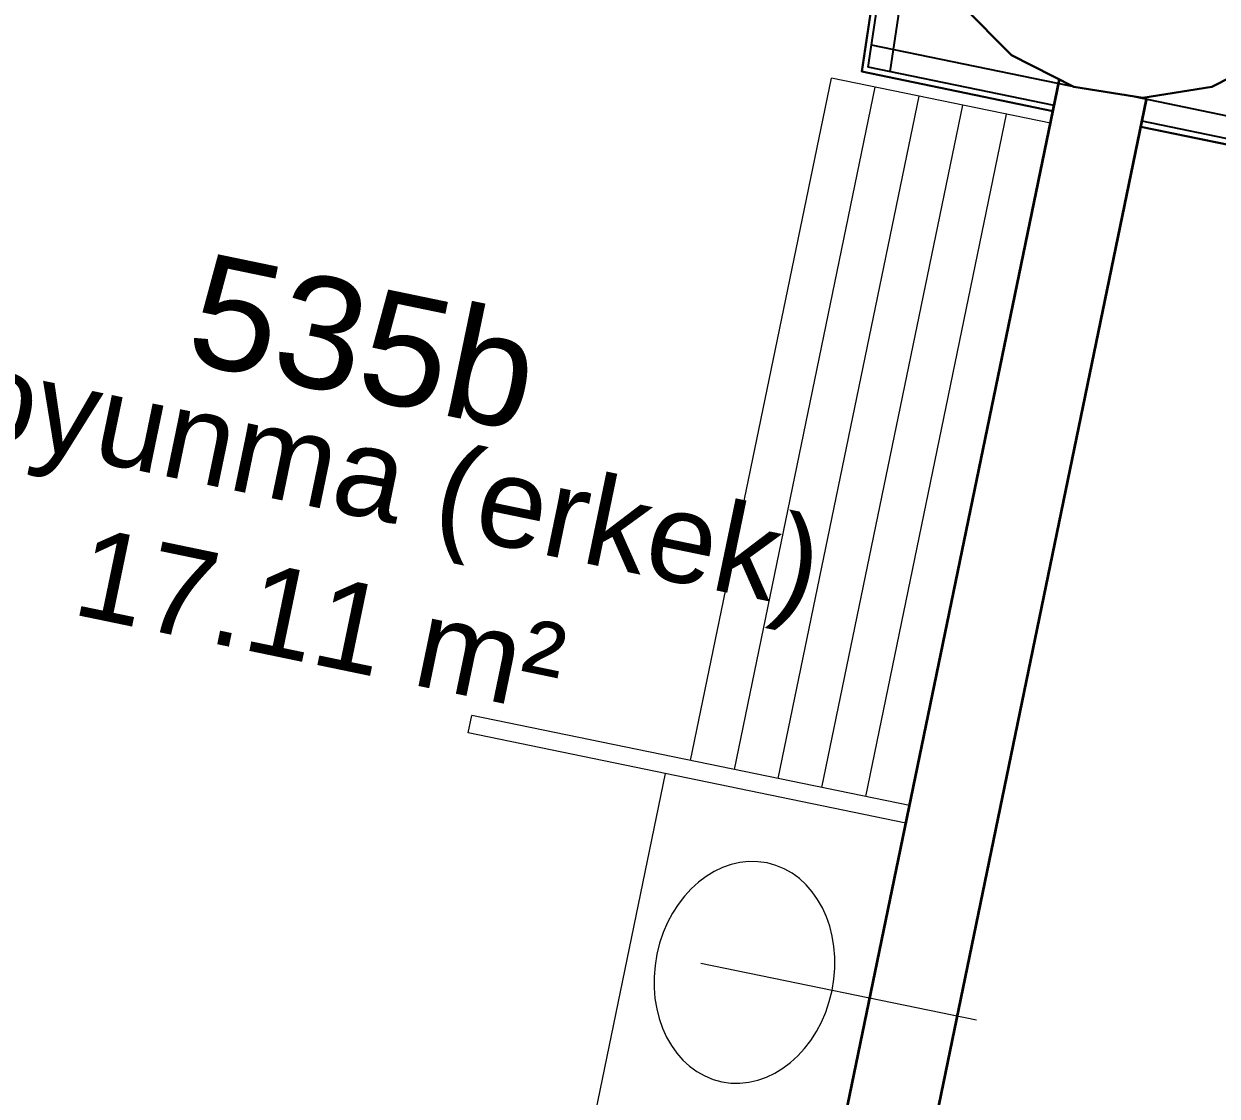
# Model space of a CAD drawing. Header units: millimetres. Extents: x 62878 to 70819, y -67946 to -61850.
# Drawn here: x 66931 to 67198, y -62357.9 to -62117.9 of the extents above; entities that cross this region are included whole.
import ezdxf
from ezdxf.enums import TextEntityAlignment as Align

# ---------------------------------------------------------------- set-up
doc = ezdxf.new("R2010")
doc.units = ezdxf.units.MM
doc.linetypes.add('HIDDEN', pattern=[0.375, 0.25, -0.125])
doc.layers.add('alan hesabı1', color=7, linetype='Continuous', plot=False)
for name, color, linetype in [('Alan yazısı 2', 6, 'Continuous'), ('MAH-ADI 2', 11, 'Continuous'), ('Mahal no.-yeni', 7, 'Continuous')]:
    doc.layers.add(name, color=color, linetype=linetype)
for name, color, linetype, lineweight in [('BA DÖŞ.-yeni', 11, 'Continuous', 30), ('BAP', 41, 'Continuous', 30), ('DOGRAMA', 171, 'Continuous', 0), ('DUV.ALÇ.-yeni', 20, 'Continuous', 25), ('DUVAR-GAZBETON', 84, 'Continuous', 35), ('TEFRİŞ-yeni', 53, 'Continuous', 9)]:
    doc.layers.add(name, color=color, linetype=linetype, lineweight=lineweight)
doc.styles.add('bold', font='arial.ttf', dxfattribs={"height": 10})

msp = doc.modelspace()

# ---------------------------------------------------------------- linework, layer by layer
msp.add_lwpolyline([(68896.02, -63031.44), (69030.26, -63071.18), (69185.28, -62547.65), (68893, -62461.11, 1.044368), (68063.2, -62298.73, 0.204375), (63106.96, -62494.78, 0.353953), (62932.94, -62997.83), (63753.18, -65779.6), (64154.95, -67142.15), (65336.72, -66792.62), (65336.7, -66829.11), (65270.54, -66829.07, 0.626789), (65270.2, -67369.07), (65531.84, -67369.23, 0.926242), (66130.09, -67369.61), (66391.73, -67369.77, 0.626743), (66392.07, -66829.77), (66326.15, -66829.73), (66326.17, -66793.24), (67506.16, -67144.13), (68467.02, -63899.09), (68625.2, -63946.04), (68896.02, -63031.42)], format="xyb")
at = {"layer": 'alan hesabı1'}
msp.add_lwpolyline([(66851.63, -61966.77), (67136.27, -62009.03), (67118.51, -62128.61), (67161.25, -62137.43), (67098.03, -62443.7), (67058.57, -62435.56), (67034.32, -62553.08), (67073.77, -62561.23), (66999.57, -62921.05), (66649.14, -62873.44), (66647.46, -62885.83), (66434.42, -62856.89), (66275.87, -62835.35), (66227.13, -62828.73), (65842.15, -62828.49), (65842.74, -61883.7), (66229.67, -61883.93), (66229.59, -62014.51), (66333.84, -62022.5), (66351.93, -61892.57), (66836.77, -61964.56)], close=True, dxfattribs=at)
at = {"layer": 'alan hesabı1', "linetype": 'ByBlock'}
for points in [[(66745.05, -62483.16), (66851.63, -61966.77), (67136.27, -62009.03), (67118.51, -62128.61), (67161.25, -62137.43), (67098.03, -62443.7), (67058.57, -62435.56), (67036.34, -62543.29)], [(67254.78, -62035.54), (67625.36, -62146.72), (67482.85, -62662.72), (67113.11, -62560.58), (67122.18, -62555.97), (67133.25, -62544.91), (67140.36, -62530.98), (67142.81, -62515.53), (67140.37, -62500.08), (67133.28, -62486.14), (67122.23, -62475.07), (67112.95, -62470.33), (67180.94, -62140.95), (67220.7, -62149.16)]]:
    msp.add_lwpolyline(points, close=True, dxfattribs=at)
at = {"layer": 'BA DÖŞ.-yeni', "linetype": 'HIDDEN', "ltscale": 150}
msp.add_arc((65815.04, -68607.15), 6697.94, 70.74616, 109.296847, dxfattribs=at)
at = {"layer": 'BAP'}
msp.add_lwpolyline([(67231.39, -62084.5), (67228.95, -62069.05), (67221.86, -62055.1), (67210.81, -62044.03), (67196.87, -62036.92), (67181.42, -62034.47), (67165.97, -62036.9), (67152.03, -62044), (67140.96, -62055.05), (67133.85, -62068.99), (67131.39, -62084.44), (67133.83, -62099.89), (67140.92, -62113.83), (67151.98, -62124.9), (67165.91, -62132.01), (67181.36, -62134.47), (67196.81, -62132.03), (67210.76, -62124.94), (67221.82, -62113.88), (67228.93, -62099.95)], close=True, dxfattribs=at)
at = {"layer": 'DOGRAMA', "lineweight": -2}
msp.add_lwpolyline([(68355.73, -61957.86, 0.273736), (68066.91, -62277.72, 0.209295), (68023.71, -62283.85, 0.198368), (63201.05, -62451.11)], format="xyb", dxfattribs=at)
at = {"layer": 'DUV.ALÇ.-yeni', "ltscale": 5}
for p, q in [((67118.51, -62128.61), (67137.19, -62002.85)), ((67119.92, -62127.62), (67138.42, -62003.03)), ((67124.83, -62128.64), (67143.37, -62003.77)), ((67167.41, -62132.32), (67120.66, -62122.67)), ((67161.5, -62136.2), (67119.92, -62127.62)), ((67161.25, -62137.43), (67118.51, -62128.61)), ((67221.27, -62142.9), (67177.31, -62133.82)), ((67220.7, -62149.16), (67180.94, -62140.95)), ((67219.83, -62147.7), (67181.19, -62139.73))]:
    msp.add_line(p, q, dxfattribs=at)
at = {"layer": 'DUVAR-GAZBETON', "ltscale": 0.5}
for p, q in [((67093.51, -62465.61), (67162.7, -62130.37)), ((67112.95, -62470.33), (67182.2, -62134.83))]:
    msp.add_line(p, q, dxfattribs=at)
at = {"layer": 'TEFRİŞ-yeni', "ltscale": 0.5}
for p, q in [((67080.19, -62282.77), (67111.71, -62130.06)), ((67160.68, -62140.17), (67111.71, -62130.06)), ((67089.98, -62284.8), (67121.51, -62132.08)), ((67099.78, -62286.82), (67131.3, -62134.1)), ((67109.57, -62288.84), (67141.09, -62136.12)), ((67119.37, -62290.86), (67150.89, -62138.14))]:
    msp.add_line(p, q, dxfattribs=at)
at = {"layer": 'TEFRİŞ-yeni'}
for p, q in [((67030.41, -62276.58), (67031.22, -62272.67)), ((67129.16, -62292.88), (67031.22, -62272.67)), ((67128.35, -62296.8), (67030.41, -62276.58)), ((67074.49, -62285.68), (67044.16, -62432.58)), ((67144.14, -62340.89), (67082.44, -62328.17))]:
    msp.add_line(p, q, dxfattribs=at)
at = {"layer": 'TEFRİŞ-yeni', "extrusion": (0, 0, -1)}
msp.add_ellipse((67092.23, -62330.19), major_axis=(5.05, 24.49), ratio=0.8, dxfattribs=at)

# ---------------------------------------------------------------- texts
at = {"layer": 'Alan yazısı 2', "style": 'bold'}
msp.add_text('17.11 m²', height=20, rotation=348.2824, dxfattribs=at).set_placement((66997.35, -62251.33), align=Align.MIDDLE_CENTER)
at = {"layer": 'MAH-ADI 2', "style": 'bold'}
msp.add_text('Soyunma (erkek)', height=20, rotation=348.2824, dxfattribs=at).set_placement((67004.82, -62217.68), align=Align.MIDDLE_CENTER)
at = {"layer": 'Mahal no.-yeni', "color": 1, "style": 'bold'}
msp.add_text('535b', height=25, rotation=348.2824, dxfattribs=at).set_placement((67007.13, -62189.03), align=Align.MIDDLE_CENTER)

doc.saveas('drawing.dxf')
